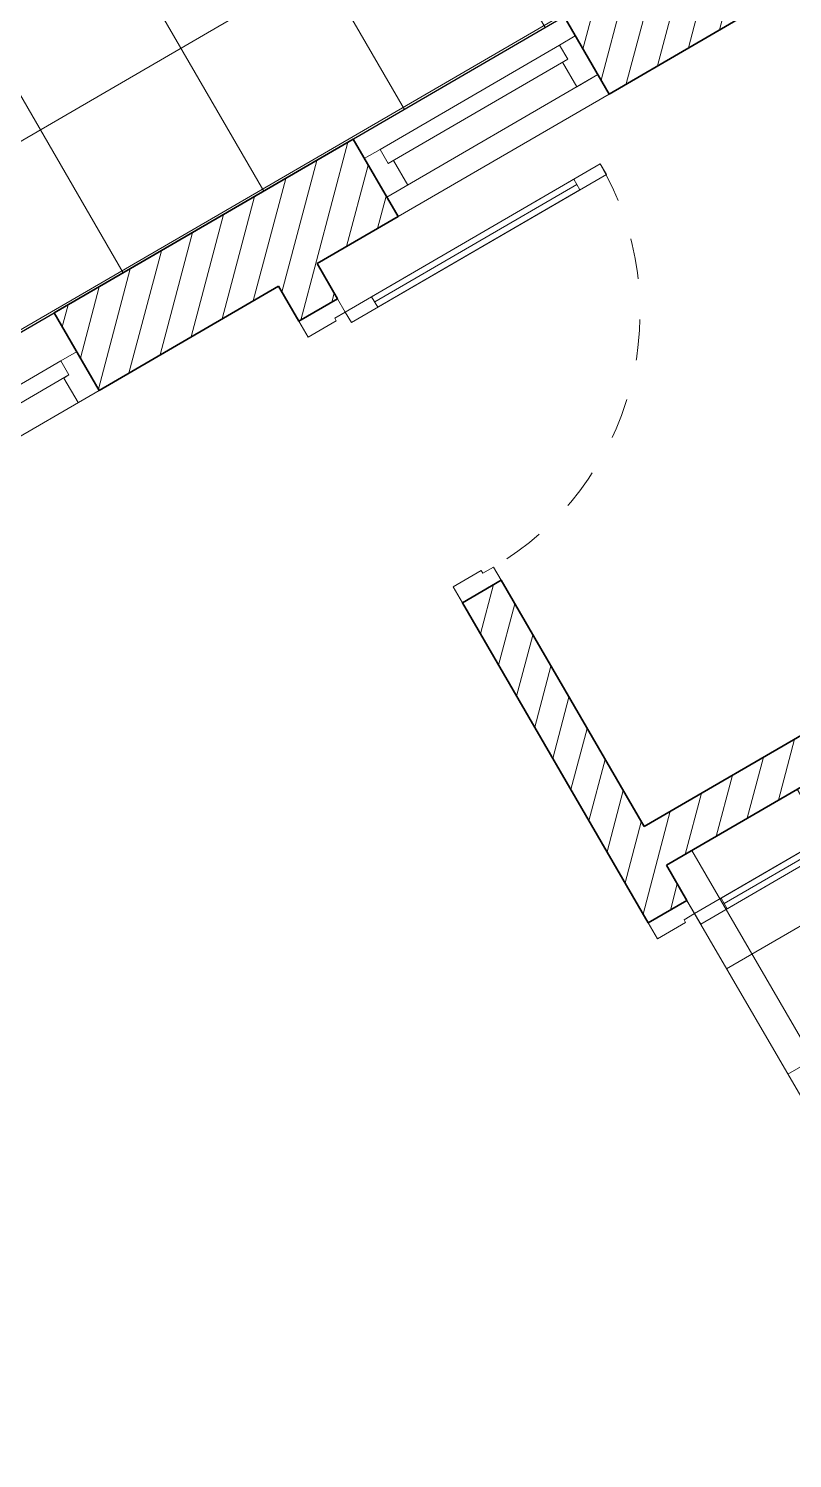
# Model space of a CAD drawing. Header units: millimetres. Extents: x 567980 to 569372, y 2065777 to 2066674.
# Drawn here: x 568860.157 to 568862.035, y 2066169.34 to 2066172.854 of the extents above; entities that cross this region are included whole.
import ezdxf

# ---------------------------------------------------------------- set-up
doc = ezdxf.new("R2010")
doc.units = ezdxf.units.MM
doc.linetypes.add('HIDDEN', pattern=[0.75, 0.5, -0.25])
for name, color, linetype, lineweight in [('A-CUA', 25, 'Continuous', 5), ('A-HATCH', 251, 'Continuous', 5), ('A-NET THAY', 125, 'Continuous', 18), ('A-TUONG', 255, 'Continuous', 35)]:
    doc.layers.add(name, color=color, linetype=linetype, lineweight=lineweight)
doc.layers.add('LoLK', color=6, linetype='Continuous')

# ---------------------------------------------------------------- blocks, each defined once
blk = doc.blocks.new('*U295')
at = {"ltscale": 10}
for p, q in [((800, 0), (0, 0)), ((755, -70), (45, -70)), ((755, -110), (45, -110))]:
    blk.add_line(p, q, dxfattribs=at)
for points in [[(0, -110), (45, -110), (45, -70), (60, -70), (60, 0), (0, 0)], [(800, -110), (755, -110), (755, -70), (740, -70), (740, 0), (800, 0)]]:
    blk.add_lwpolyline(points, close=True, dxfattribs=at)
blk = doc.blocks.new('*U319')
at = {"ltscale": 10}
for p, q in [((600, 0), (0, 0)), ((555, -70), (45, -70)), ((555, -110), (45, -110))]:
    blk.add_line(p, q, dxfattribs=at)
for points in [[(0, -110), (45, -110), (45, -70), (60, -70), (60, 0), (0, 0)], [(600, -110), (555, -110), (555, -70), (540, -70), (540, 0), (600, 0)]]:
    blk.add_lwpolyline(points, close=True, dxfattribs=at)
blk = doc.blocks.new('*U306')
blk.add_line((69.99999999999977, -100.0000000000002), (69.99999999999842, -866.6666666666034))
for points in [[(2.273736754828163e-13, 146.666666692162), (60.00000000000045, 146.6666666921618), (60.00000000000023, 39.99999999999983), (50.00000000000023, 39.99999999999986), (50, -1.13686837721616e-13), (0, 0)], [(1066.666666666604, 146.6666666921603), (1006.666666666603, 146.6666666921606), (1006.666666666603, 39.99999999999834), (1016.666666666603, 39.99999999999832), (1016.666666666603, -1.687216023459315e-12), (1066.666666666603, -1.829324570611335e-12)], [(50, -1.13686837721616e-13), (49.99999999999797, -966.666666666604), (89.99999999999797, -966.6666666666038), (90, -2.273736754432321e-13)], [(50, -100.0000000000002), (89.99999999999977, -100.0000000000003), (89.99999999999842, -866.6666666666038), (49.99999999999842, -866.6666666666038)]]:
    blk.add_lwpolyline(points, close=True)
at = {"linetype": 'HIDDEN'}
blk.add_arc((50, -1.13686837721616e-13), 966.666666666604, 270, 7.802421844452399e-15, dxfattribs=at)
blk = doc.blocks.new('MB T1 T1 N')
at = {"layer": 'A-HATCH'}
h = blk.add_hatch(dxfattribs=at)
h.set_pattern_fill('SQRTMPLT', color=256, scale=0.4, pattern_type=2)
h.set_pattern_definition([(0, (-126.0656734189251, 83.40051728696562), (0, 0.4), []), (90, (-126.0656734189251, 83.40051728696562), (-0.4, 2.449293598294707e-17), [])])
h.paths.add_polyline_path([(-0.1099999999860302, -17.10999600007199), (-1.200000000069849, -17.10999600007199), (-4.800000000046566, -17.11000000010245), (-6.000000000116415, -17.11000000010245), (-6.000000000116415, -2), (-1.5, -2), (-1.5, -2.000048018060625), (-0.8999999999068677, -2), (-0.8069136408157647, -2), (-0.8069136408157647, -0.1100000001024455), (-7.890000000130385, -0.1100000001024455), (-7.890000000130385, -0.2199999999720603), (-8.000000000116415, -0.2199999999720603), (-8.000000000116415, -1.71999999997206), (-7.890000000130385, -1.71999999997206), (-7.890000000130385, -19.77999599999748), (-4.990000000223517, -19.77999599999748), (-4.990000000223517, -19.99999599996954), (-0.5100000000093132, -19.99999599996954), (-0.5100000000093132, -19.77999599999748), (-0.1099999999860302, -19.77999599999748)])
h = blk.add_hatch(dxfattribs=at)
h.set_pattern_fill('ANSI31', color=256, scale=0.5)
h.set_pattern_definition([(45, (-245.6974602016853, -2), (-0.04419417382415922, 0.04419417382415922), [])])
h.paths.add_polyline_path([(-5.780000000144355, -2.219995999941602), (-5.149999999906868, -2.219995999941602), (-5.149999999906868, -2), (-6.000000000116415, -2), (-6.000000000116415, -4), (-5.780000000144355, -4)])
h.paths.add_polyline_path([(-5.780000000144355, -5.199999999953434), (-6.000000000116415, -5.199999999953434), (-6.000000000116415, -8.205005490453914), (-5.780000000144355, -8.205005490453914)])
h.paths.add_polyline_path([(-5.780000000144355, -12.38999600009993), (-5.650000000139698, -12.38999600009993), (-5.650000000139698, -12.76999199995771), (-5.780000000144355, -12.76999199995771), (-5.780000000144355, -12.87999200006016), (-5.540000000153668, -12.87999200006016), (-5.540000000153668, -12.27999599999748), (-5.780000000144355, -12.27999599999748), (-5.780000000144355, -11.80500549031422), (-6.000000000116415, -11.80500549031422), (-6.000000000116415, -13.28999600000679), (-5.780000000144355, -13.28999600000679)])
h.paths.add_polyline_path([(-5.780000000144355, -14.18999600014649), (-6.000000000116415, -14.18999600014649), (-6.000000000116415, -17.11000000010245), (-4.855000000097789, -17.11000000010245), (-4.855000000097789, -16.77999599999748), (-5.780000000144355, -16.77999599999748)])
h.paths.add_polyline_path([(0, -7.729995999950916), (-0.2199999999720603, -7.729995999950916), (-0.2199999999720603, -12.49999599996954), (-0.1099999999860302, -12.49999599996954), (-0.1099999999860302, -16.77999599999748), (-1.255000000004657, -16.77999599999748), (-1.255000000004657, -17.10999600007199), (0, -17.10999600007199)])
h.paths.add_polyline_path([(0, -5.529995999997482), (-1.839999999967404, -5.529995999997482), (-1.839999999967404, -6.17999600013718), (-1.619999999995343, -6.17999600013718), (-1.619999999995343, -5.749995999969542), (-0.2199999999720603, -5.749995999969542), (-0.2199999999720603, -7.509995999978855), (-1.619999999995343, -7.509995999978855), (-1.619999999995343, -7.079996000044048), (-1.839999999967404, -7.079996000044048), (-1.839999999967404, -7.729995999950916), (0, -7.729995999950916)])
h.paths.add_polyline_path([(0, -2), (-0.8999999999068677, -2), (-0.8999999999068677, -2.219995999941602), (-0.1099999999860302, -2.219995999941602), (-0.1099999999860302, -3.820000000065193), (-1.729999999981374, -3.820000000065193), (-1.729999999981374, -3.119997596601024), (-1.839999999967404, -3.119997469708323), (-1.839999999967404, -4.03000000002794), (-1.729999999981374, -4.03000000002794), (-1.729999999981374, -3.930000000167638), (-0.1099999999860302, -3.930000000167638), (-0.1099999999860302, -5.529995999997482), (0, -5.529995999997482)])
h.paths.add_polyline_path([(-1.5, -2), (-2.349999999976717, -2), (-2.349999999976717, -2.219996893312782), (-1.839999999967404, -2.219997469801456), (-1.839999999967404, -2.319997596554458), (-1.729999999981374, -2.319997596554458), (-1.729999999981374, -2.219997596694157), (-1.5, -2.21999793080613)])
h.paths.add_polyline_path([(-1.729999999981374, -4.830000000074506), (-1.839999999967404, -4.830000000074506), (-1.839999999967404, -5.529995999997482), (-1.729999999981374, -5.529995999997482)], flags=17)
h.paths.add_polyline_path([(-0.3499999999767169, -4.859996000071988), (-0.1099999999860302, -4.859996000071988), (-0.1099999999860302, -4.729995999950916), (-0.4599999999627471, -4.729995999950916), (-0.4599999999627471, -5.529995999997482), (-0.3499999999767169, -5.529995999997482)], flags=17)
h = blk.add_hatch(dxfattribs=at)
h.set_pattern_fill('SQRTMPLT', color=256, scale=0.3, pattern_type=2)
h.set_pattern_definition([(0, (-5.270000000135042, -3.930000000167638), (0, 0.3), []), (90, (-5.270000000135042, -3.930000000167638), (-0.3, 1.83697019872103e-17), [])])
h.paths.add_polyline_path([(-0.6700006033061072, -4.729995999950916), (-0.4599999999627471, -4.729995999950916), (-0.4599999999627471, -5.529995999997482), (-1.619999999995343, -5.529995999997482), (-1.619999999995343, -5.529991999967024), (-1.729999999981374, -5.529991999967024), (-1.729999999981374, -4.840000000083819), (-1.729999999981374, -4.040000000037253), (-1.729999999981374, -3.930000000167638), (-0.6700006033061072, -3.930000000167638)])
at = {"layer": 'A-NET THAY', "ltscale": 100}
for p, q in [((-2.349999999976717, -2), (-5.149999999906868, -2)), ((-0.8999999999068677, -2), (-1.5, -2.000048018060625)), ((-0.8999999999068677, -2.219995999941602), (-1.5, -2.220044018002227)), ((-1.729999999981374, -2.319997596554458), (-1.839999999967404, -2.319997469894588)), ((-1.729999999981374, -3.119997596601024), (-1.839999999967404, -3.119997469708323)), ((-1.729999999981374, -4.830000000074506), (-1.729999999981374, -4.03000000002794))]:
    blk.add_line(p, q, dxfattribs=at)
at = {"layer": 'A-TUONG'}
for p, q in [((-1.5, -2), (-2.349999999976717, -2)), ((-2.349999999976717, -2.219996893312782), (-2.349999999976717, -2)), ((-1.5, -2.21999793080613), (-1.5, -2)), ((-0.8999999999068677, -2.219995999941602), (-0.8999999999068677, -2)), ((-1.839999999967404, -2.319997469894588), (-1.839999999967404, -2.219997469801456)), ((-1.729999999981374, -2.319997596554458), (-1.729999999981374, -2.219997469801456)), ((-1.729999999981374, -2.319997596554458), (-1.839999999967404, -2.319997596554458)), ((-1.839999999967404, -4.03000000002794), (-1.839999999967404, -3.119997469708323)), ((-1.839999999967404, -3.119997469708323), (-1.729999999981374, -3.119997596601024)), ((-1.729999999981374, -3.820000000065193), (-1.729999999981374, -3.119997596601024)), ((-0.1099999999860302, -3.820000000065193), (-1.729999999981374, -3.820000000065193)), ((-1.729999999981374, -3.930000000167638), (-1.729999999981374, -4.03000000002794)), ((-0.1099999999860302, -3.930000000167638), (-1.729999999981374, -3.930000000167638)), ((-1.729999999981374, -4.03000000002794), (-1.839999999967404, -4.03000000002794))]:
    blk.add_line(p, q, dxfattribs=at)
at = {"layer": 'A-TUONG', "ltscale": 100}
for p, q in [((-1.839999999967404, -2.219997469801456), (-2.349999999976717, -2.219996893312782)), ((-1.5, -2.21999793080613), (-1.729999999981374, -2.219997596694157)), ((-0.1099999999860302, -2.219995999941602), (-0.8999999999068677, -2.219995999941602)), ((-1.729999999981374, -4.03000000002794), (-1.839999999967404, -4.03000000002794))]:
    blk.add_line(p, q, dxfattribs=at)
at = {"layer": 'Defpoints'}
blk.add_lwpolyline([(-6.000000000116415, -17.00000093597919), (0, -17.00000093597919), (0, -2), (-6.000000000116415, -2)], close=True, dxfattribs=at)
at = {"layer": 'A-CUA', "xscale": 0.001, "yscale": 0.001, "zscale": 0.001, "rotation": 180}
for name, p in [('*U319', (-0.8999999999068677, -2.164998965570703)), ('*U295', (-2.349999999976717, -2.219995999941602))]:
    blk.add_blockref(name, p, dxfattribs=at)
at = {"layer": 'A-CUA', "extrusion": (0, 0, -1), "xscale": 0.0007500000000000045, "yscale": 0.0007500000000000045, "zscale": -0.0007500000000000045, "rotation": 270}
for p in [(1.729999999981374, -2.319997469894588), (1.729999999981374, -4.03000000002794)]:
    blk.add_blockref('*U306', p, dxfattribs=at)
blk = doc.blocks.new('MBT1 B')
at = {"layer": 'LoLK'}
blk.add_blockref('MB T1 T1 N', (-112.6872999258339, 20.00000000046566), dxfattribs=at)

msp = doc.modelspace()

# ---------------------------------------------------------------- block references
at = {"layer": 'LoLK', "rotation": 30.15743675345276}
msp.add_blockref('MBT1 B', (568968.7296135384, 2066214.383638295), dxfattribs=at)

doc.saveas('drawing.dxf')
